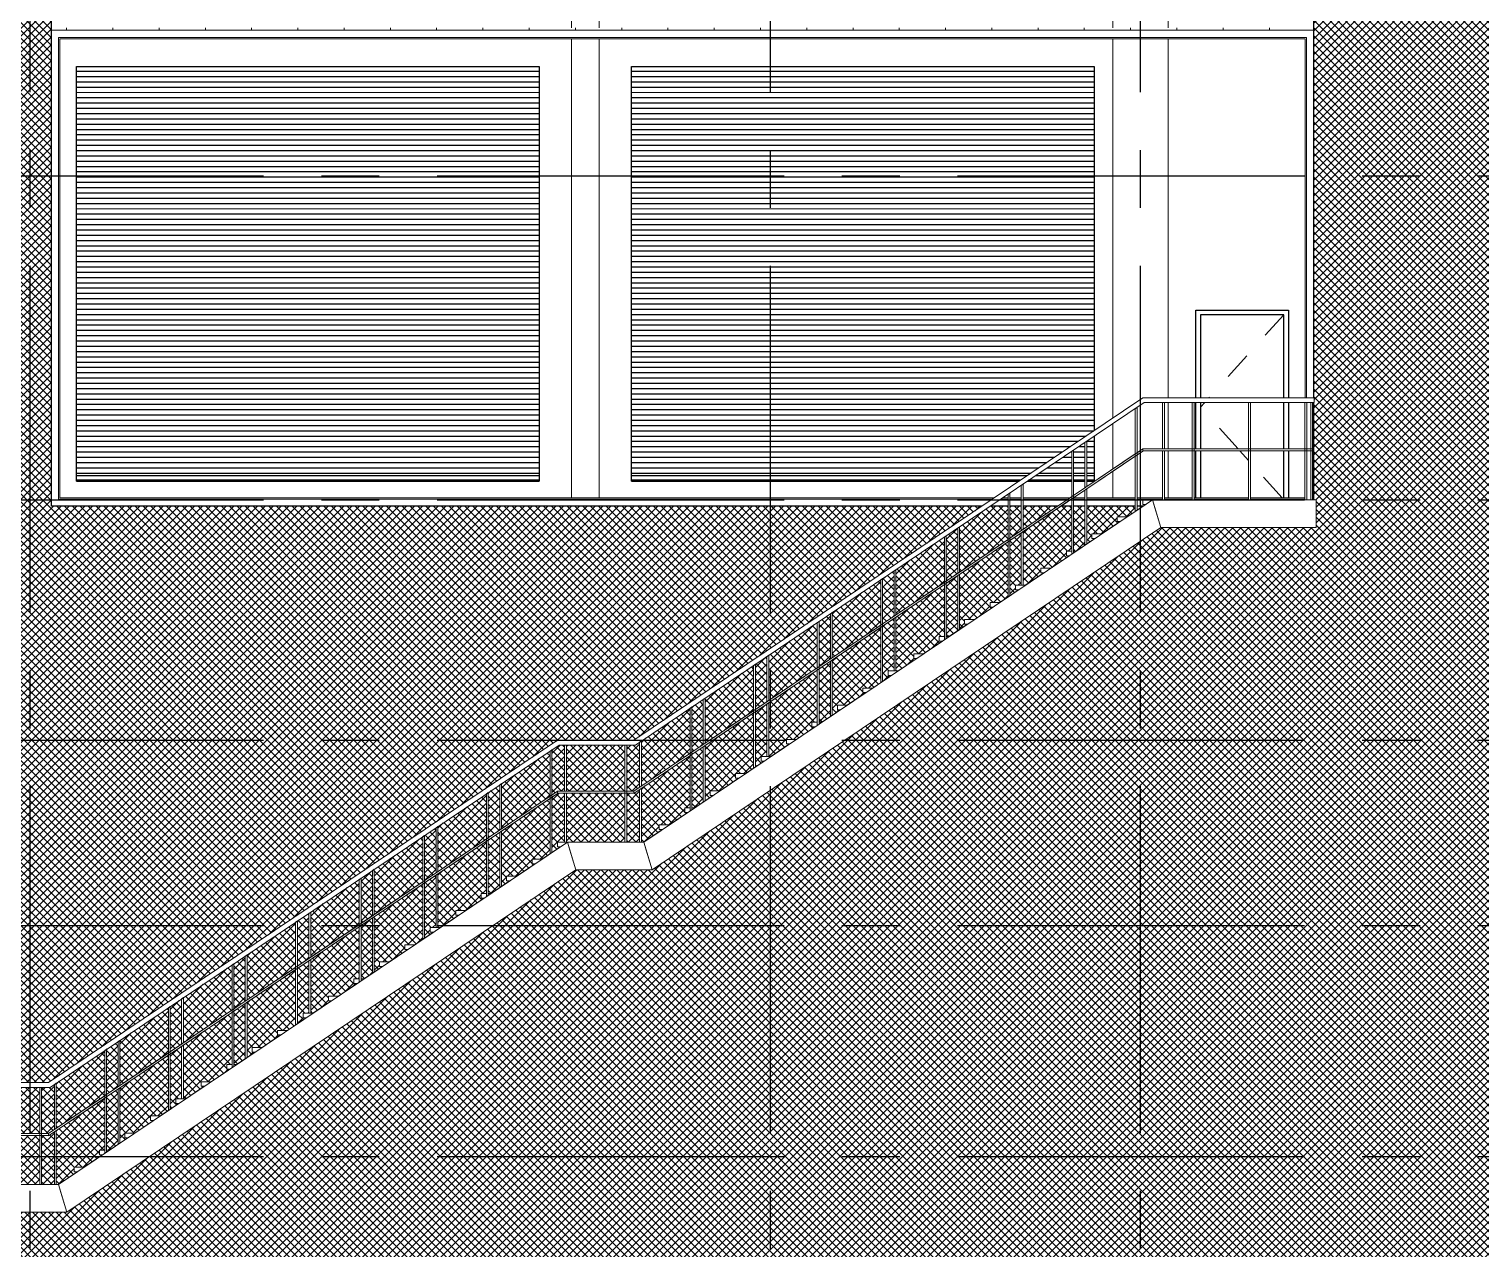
# Model space of a CAD drawing. Extents: x 692141 to 693595, y 1492301 to 1494225.
# Drawn here: x 692508.6 to 692524.29, y 1492537.81 to 1492551 of the extents above; entities that cross this region are included whole.
import ezdxf

# ---------------------------------------------------------------- set-up
doc = ezdxf.new("R2010")
doc.units = 0
doc.header["$MEASUREMENT"] = 0
doc.linetypes.add('CENTER2', pattern=[1.125, 0.75, -0.125, 0.125, -0.125])
doc.linetypes.add('Dash 0_6 mm_4_', pattern=[600, 300, -300])
for name, color, linetype, lineweight in [('A-COLS', 52, 'Continuous', 5), ('A-DOOR-FRAM', 31, 'Continuous', 5), ('A-FLOR-HRAL', 11, 'Continuous', 5), ('A-GENM', 13, 'Continuous', 5), ('A-WALL-PATT', 111, 'Continuous', 5), ('S-STRS', 31, 'Continuous', 5)]:
    doc.layers.add(name, color=color, linetype=linetype, lineweight=lineweight)
for name, color, linetype in [('A-DOOR', 2, 'Continuous'), ('A-WALL', 2, 'Continuous'), ('Grid', 8, 'CENTER2')]:
    doc.layers.add(name, color=color, linetype=linetype)

# ---------------------------------------------------------------- blocks, each defined once
blk = doc.blocks.new('FACADE ELE 02 - FACADE ELE 02-155327-500_ELEVATION 2')
at = {"layer": 'A-WALL-PATT'}
h = blk.add_hatch(dxfattribs=at)
h.set_pattern_fill('FP_13', color=49, style=0, pattern_type=2)
h.set_pattern_definition([(45, (-196786.49, 1791.25), (-42.426407, 42.426407), []), (135, (-196786.49, 1791.25), (-42.426407, -42.426407), [])])
h.paths.add_polyline_path([(-184822, 1000), (-173900, 1000), (-173900, 2200), (-172443, 2200), (-172443, 4094), (-167656, 4094), (-167656, 1200), (-167800, 1200), (-167800, 1000), (-166681, 1000), (-166681, 13396), (-168931, 14001), (-168931, 6681), (-170068, 6681), (-170068, 14307), (-172644, 15000), (-182200, 15000), (-182200, 17570), (-188731, 19326), (-188731, 14931), (-200418, 14931), (-200418, 22470), (-214633, 26293), (-267100, 24461), (-267100, 1000), (-264593, 1000), (-264593, 4099), (-262606, 4099), (-262606, 4400), (-226342, 4400), (-225450, 5000), (-224625, 5000), (-219125, 8700), (-218300, 8700), (-212800, 12400), (-211975, 12400), (-208212, 14931), (-218268, 14931), (-218268, 22500), (-204631, 22500), (-204631, 16100), (-204624, 16100), (-204624, 16049), (-204631, 16049), (-204631, 15000), (-204600, 15000), (-204600, 14700), (-206278, 14700), (-211778, 11000), (-212603, 11000), (-218103, 7300), (-218928, 7300), (-223238, 4400), (-212243, 4400), (-212243, 4094), (-210256, 4094), (-210256, 2200), (-208800, 2200), (-208800, 1000), (-200812, 1000)], flags=0)
h.paths.add_polyline_path([(-120589, 1000), (-161993, 12136), (-161993, 1000), (-152842, 1000)], flags=0)
h.paths.add_polyline_path([(-223800, 4400), (-223800, 4405), (-223797, 4455), (-223694, 4455), (-223500, 4590), (-223525, 4590), (-223525, 4640), (-223419, 4640), (-223331, 4699), (-223331, 5296), (-223855, 4943), (-223855, 4400)], flags=0)
h.paths.add_polyline_path([(-224019, 4400), (-224019, 4833), (-224543, 4481), (-224543, 4400), (-224519, 4400)], flags=0)
h.paths.add_polyline_path([(-225353, 4400), (-224721, 4400), (-224721, 4430), (-225353, 4430)], flags=0)
h.paths.add_polyline_path([(-224563, 4400), (-224563, 4467), (-224625, 4430), (-224701, 4426), (-224701, 4400), (-224625, 4400)], flags=0)
h.paths.add_polyline_path([(-223999, 4400), (-223875, 4400), (-223875, 4930), (-223999, 4847), (-223999, 4426)], flags=0)
h.paths.add_polyline_path([(-225434, 4400), (-225373, 4400), (-225373, 4430), (-225450, 4426), (-225488, 4400), (-225450, 4400)], flags=0)
h.paths.add_polyline_path([(-225528, 4400), (-225528, 4886), (-226025, 4552), (-226025, 4400)], flags=0)
h.paths.add_polyline_path([(-226045, 4400), (-226045, 4539), (-226161, 4460), (-226161, 4400)], flags=0)
h.paths.add_polyline_path([(-226181, 4400), (-226181, 4447), (-226251, 4400)], flags=0)
h.paths.add_polyline_path([(-225508, 4411), (-225450, 4450), (-225373, 4450), (-225373, 4949), (-225434, 4949), (-225508, 4900), (-225508, 4430)], flags=0)
h.paths.add_polyline_path([(-224625, 4450), (-224563, 4492), (-224563, 4980), (-224609, 4949), (-224701, 4949), (-224701, 4450)], flags=0)
h.paths.add_polyline_path([(-224797, 4450), (-224721, 4450), (-224721, 4949), (-225353, 4949), (-225353, 4450)], flags=0)
h.paths.add_polyline_path([(-224543, 4505), (-224019, 4857), (-224019, 5346), (-224543, 4994), (-224543, 4814)], flags=0)
h.paths.add_polyline_path([(-223311, 4712), (-223218, 4775), (-223250, 4775), (-223250, 4825), (-223188, 4825), (-223188, 5392), (-223311, 5309), (-223311, 4814)], flags=0)
h.paths.add_polyline_path([(-223168, 4825), (-223144, 4825), (-222943, 4960), (-222975, 4960), (-222975, 5010), (-222869, 5010), (-222668, 5145), (-222700, 5145), (-222700, 5195), (-222644, 5195), (-222644, 5758), (-223168, 5406), (-223168, 4949)], flags=0)
h.paths.add_polyline_path([(-223999, 4871), (-223875, 4954), (-223875, 5443), (-223999, 5360), (-223999, 4949)], flags=0)
h.paths.add_polyline_path([(-223855, 4968), (-223331, 5320), (-223331, 5809), (-223855, 5456)], flags=0)
h.paths.add_polyline_path([(-222624, 5195), (-222594, 5195), (-222500, 5258), (-222500, 5855), (-222624, 5772)], flags=0)
h.paths.add_polyline_path([(-222480, 5272), (-222393, 5330), (-222425, 5330), (-222425, 5380), (-222319, 5380), (-222118, 5515), (-222150, 5515), (-222150, 5565), (-222044, 5565), (-221956, 5624), (-221956, 6221), (-222480, 5868)], flags=0)
h.paths.add_polyline_path([(-223311, 5333), (-223188, 5417), (-223188, 5905), (-223311, 5822)], flags=0)
h.paths.add_polyline_path([(-223168, 5430), (-222644, 5782), (-222644, 6271), (-223168, 5919)], flags=0)
h.paths.add_polyline_path([(-221936, 5637), (-221843, 5700), (-221875, 5700), (-221875, 5750), (-221813, 5750), (-221813, 6317), (-221936, 6234)], flags=0)
h.paths.add_polyline_path([(-221793, 5750), (-221769, 5750), (-221575, 5885), (-221600, 5885), (-221600, 5935), (-221494, 5935), (-221293, 6070), (-221325, 6070), (-221325, 6120), (-221269, 6120), (-221272, 6681), (-221793, 6331)], flags=0)
h.paths.add_polyline_path([(-222624, 5796), (-222500, 5879), (-222500, 6368), (-222624, 6285)], flags=0)
h.paths.add_polyline_path([(-222480, 5893), (-221956, 6245), (-221956, 6734), (-222480, 6381), (-222480, 6372)], flags=0)
h.paths.add_polyline_path([(-221249, 6120), (-221219, 6120), (-221125, 6183), (-221125, 6780), (-221249, 6697), (-221249, 6372)], flags=0)
h.paths.add_polyline_path([(-221105, 6197), (-221018, 6255), (-221050, 6255), (-221050, 6305), (-220944, 6305), (-220743, 6440), (-220775, 6440), (-220775, 6490), (-220669, 6490), (-220581, 6549), (-220581, 7146), (-221105, 6793), (-221105, 6372)], flags=0)
h.paths.add_polyline_path([(-221936, 6258), (-221813, 6342), (-221813, 6830), (-221936, 6747), (-221936, 6372)], flags=0)
h.paths.add_polyline_path([(-221793, 6355), (-221269, 6707), (-221269, 7196), (-221793, 6844), (-221793, 6372)], flags=0)
h.paths.add_polyline_path([(-220561, 6562), (-220468, 6625), (-220500, 6625), (-220500, 6675), (-220438, 6675), (-220438, 7242), (-220561, 7159)], flags=0)
h.paths.add_polyline_path([(-220418, 6675), (-220394, 6675), (-220200, 6810), (-220225, 6810), (-220225, 6860), (-220119, 6860), (-219925, 6995), (-219950, 6995), (-219950, 7045), (-219894, 7045), (-219894, 7608), (-220418, 7256)], flags=0)
h.paths.add_polyline_path([(-221249, 6721), (-221125, 6804), (-221125, 7293), (-221249, 7210)], flags=0)
h.paths.add_polyline_path([(-221105, 6818), (-220581, 7170), (-220581, 7659), (-221105, 7306)], flags=0)
h.paths.add_polyline_path([(-219874, 7045), (-219844, 7045), (-219750, 7108), (-219750, 7705), (-219874, 7622), (-219874, 7550)], flags=0)
h.paths.add_polyline_path([(-219730, 7122), (-219643, 7180), (-219675, 7180), (-219675, 7230), (-219569, 7230), (-219375, 7365), (-219400, 7365), (-219400, 7415), (-219294, 7415), (-219206, 7474), (-219206, 8071), (-219730, 7718), (-219730, 7550)], flags=0)
h.paths.add_polyline_path([(-220561, 7183), (-220438, 7267), (-220438, 7755), (-220561, 7672), (-220561, 7600)], flags=0)
h.paths.add_polyline_path([(-220418, 7280), (-219894, 7632), (-219894, 8121), (-220418, 7769), (-220418, 7600)], flags=0)
h.paths.add_polyline_path([(-219186, 7487), (-219093, 7550), (-219125, 7550), (-219125, 7600), (-219048, 7600), (-219048, 8130), (-219125, 8126), (-219186, 8084), (-219186, 7550)], flags=0)
h.paths.add_polyline_path([(-218376, 7600), (-218238, 7600), (-218238, 8167), (-218300, 8130), (-218376, 8126), (-218376, 8099)], flags=0)
h.paths.add_polyline_path([(-218218, 7600), (-218194, 7600), (-217993, 7735), (-218025, 7735), (-218025, 7785), (-217919, 7785), (-217718, 7920), (-217750, 7920), (-217750, 7970), (-217694, 7970), (-217694, 8533), (-218218, 8181), (-218218, 7678)], flags=0)
h.paths.add_polyline_path([(-218396, 7600), (-218396, 8130), (-219028, 8130), (-219028, 7600), (-218928, 7600)], flags=0)
h.paths.add_polyline_path([(-219874, 7646), (-219750, 7729), (-219750, 8218), (-219874, 8135)], flags=0)
h.paths.add_polyline_path([(-219730, 7743), (-219206, 8095), (-219206, 8584), (-219730, 8231), (-219730, 8150)], flags=0)
h.paths.add_polyline_path([(-217674, 7970), (-217644, 7970), (-217550, 8033), (-217550, 8630), (-217674, 8547), (-217674, 8126)], flags=0)
h.paths.add_polyline_path([(-217530, 8047), (-217443, 8105), (-217475, 8105), (-217475, 8155), (-217369, 8155), (-217175, 8290), (-217200, 8290), (-217200, 8340), (-217094, 8340), (-217006, 8399), (-217006, 8996), (-217530, 8643), (-217530, 8126)], flags=0)
h.paths.add_polyline_path([(-219186, 8108), (-219125, 8150), (-219048, 8150), (-219048, 8649), (-219109, 8649), (-219186, 8597), (-219186, 8149)], flags=0)
h.paths.add_polyline_path([(-218376, 8150), (-218300, 8150), (-218238, 8192), (-218238, 8680), (-218284, 8649), (-218376, 8649)], flags=0)
h.paths.add_polyline_path([(-219028, 8150), (-218396, 8150), (-218396, 8649), (-219028, 8649)], flags=0)
h.paths.add_polyline_path([(-218218, 8205), (-217694, 8557), (-217694, 9046), (-218218, 8694), (-218218, 8649)], flags=0)
h.paths.add_polyline_path([(-216986, 8412), (-216893, 8475), (-216925, 8475), (-216925, 8525), (-216863, 8525), (-216863, 9092), (-216986, 9009), (-216986, 8649)], flags=0)
h.paths.add_polyline_path([(-216843, 8525), (-216819, 8525), (-216618, 8660), (-216650, 8660), (-216650, 8710), (-216544, 8710), (-216343, 8845), (-216375, 8845), (-216375, 8895), (-216319, 8895), (-216319, 9458), (-216843, 9106), (-216843, 8649)], flags=0)
h.paths.add_polyline_path([(-217674, 8571), (-217550, 8654), (-217550, 9143), (-217674, 9060), (-217674, 8649)], flags=0)
h.paths.add_polyline_path([(-217530, 8668), (-217006, 9020), (-217006, 9509), (-217530, 9156)], flags=0)
h.paths.add_polyline_path([(-216269, 8895), (-216175, 8958), (-216175, 9555), (-216299, 9472), (-216299, 8895)], flags=0)
h.paths.add_polyline_path([(-216155, 8972), (-216068, 9030), (-216100, 9030), (-216100, 9080), (-215994, 9080), (-215800, 9215), (-215825, 9215), (-215825, 9265), (-215719, 9265), (-215631, 9324), (-215631, 9921), (-216155, 9568), (-216155, 9489)], flags=0)
h.paths.add_polyline_path([(-216986, 9033), (-216863, 9117), (-216863, 9605), (-216986, 9522), (-216986, 9489)], flags=0)
h.paths.add_polyline_path([(-216843, 9130), (-216319, 9489), (-216319, 9971), (-216843, 9619), (-216843, 9489)], flags=0)
h.paths.add_polyline_path([(-215611, 9337), (-215518, 9400), (-215550, 9400), (-215550, 9450), (-215488, 9450), (-215488, 10017), (-215611, 9934), (-215611, 9489)], flags=0)
h.paths.add_polyline_path([(-215444, 9450), (-215243, 9585), (-215275, 9585), (-215275, 9635), (-215169, 9635), (-214968, 9770), (-215000, 9770), (-215000, 9820), (-214944, 9820), (-214944, 10383), (-215468, 10031), (-215468, 9450)], flags=0)
h.paths.add_polyline_path([(-216299, 9496), (-216175, 9579), (-216175, 10068), (-216299, 9985)], flags=0)
h.paths.add_polyline_path([(-216155, 9593), (-215631, 9945), (-215631, 10434), (-216155, 10081)], flags=0)
h.paths.add_polyline_path([(-214924, 9820), (-214894, 9820), (-214800, 9883), (-214800, 10480), (-214924, 10397)], flags=0)
h.paths.add_polyline_path([(-214780, 9897), (-214693, 9955), (-214725, 9955), (-214725, 10005), (-214619, 10005), (-214425, 10140), (-214450, 10140), (-214450, 10190), (-214344, 10190), (-214256, 10249), (-214256, 10846), (-214780, 10493)], flags=0)
h.paths.add_polyline_path([(-215611, 9958), (-215488, 10042), (-215488, 10530), (-215611, 10447), (-215611, 10287)], flags=0)
h.paths.add_polyline_path([(-215468, 10055), (-214944, 10407), (-214944, 10896), (-215468, 10544)], flags=0)
h.paths.add_polyline_path([(-214236, 10262), (-214143, 10325), (-214175, 10325), (-214175, 10375), (-214113, 10375), (-214113, 10942), (-214236, 10859)], flags=0)
h.paths.add_polyline_path([(-214069, 10375), (-213868, 10510), (-213900, 10510), (-213900, 10560), (-213794, 10560), (-213600, 10695), (-213625, 10695), (-213625, 10745), (-213569, 10745), (-213569, 11308), (-214093, 10956), (-214093, 10375)], flags=0)
h.paths.add_polyline_path([(-214924, 10421), (-214800, 10504), (-214800, 10993), (-214924, 10910)], flags=0)
h.paths.add_polyline_path([(-214780, 10518), (-214256, 10870), (-214256, 11359), (-214780, 11006)], flags=0)
h.paths.add_polyline_path([(-213549, 10745), (-213519, 10745), (-213425, 10808), (-213425, 11405), (-213549, 11322), (-213549, 11300)], flags=0)
h.paths.add_polyline_path([(-213405, 10822), (-213318, 10880), (-213350, 10880), (-213350, 10930), (-213244, 10930), (-213050, 11065), (-213075, 11065), (-213075, 11115), (-212969, 11115), (-212881, 11174), (-212881, 11771), (-213405, 11418), (-213405, 11300)], flags=0)
h.paths.add_polyline_path([(-214236, 10883), (-214113, 10967), (-214113, 11455), (-214236, 11372), (-214236, 11300)], flags=0)
h.paths.add_polyline_path([(-214093, 10980), (-213569, 11332), (-213569, 11821), (-214093, 11469), (-214093, 11300)], flags=0)
h.paths.add_polyline_path([(-212861, 11187), (-212768, 11250), (-212800, 11250), (-212800, 11300), (-212723, 11300), (-212723, 11830), (-212800, 11826), (-212861, 11784), (-212861, 11300)], flags=0)
h.paths.add_polyline_path([(-212703, 11300), (-212071, 11300), (-212071, 11830), (-212703, 11830), (-212703, 11331)], flags=0)
h.paths.add_polyline_path([(-211913, 11300), (-211913, 11867), (-211975, 11830), (-212051, 11826), (-212051, 11300), (-211975, 11300)], flags=0)
h.paths.add_polyline_path([(-211869, 11300), (-211668, 11435), (-211700, 11435), (-211700, 11485), (-211594, 11485), (-211400, 11620), (-211425, 11620), (-211425, 11670), (-211369, 11670), (-211369, 12233), (-211893, 11881), (-211893, 11300)], flags=0)
h.paths.add_polyline_path([(-213549, 11346), (-213425, 11429), (-213425, 11918), (-213549, 11835)], flags=0)
h.paths.add_polyline_path([(-213405, 11443), (-212881, 11795), (-212881, 12284), (-213405, 11931), (-213405, 11850)], flags=0)
h.paths.add_polyline_path([(-211349, 11670), (-211319, 11670), (-211225, 11733), (-211225, 12330), (-211349, 12247), (-211349, 11826)], flags=0)
h.paths.add_polyline_path([(-211205, 11747), (-211118, 11805), (-211150, 11805), (-211150, 11855), (-211044, 11855), (-210850, 11990), (-210875, 11990), (-210875, 12040), (-210769, 12040), (-210681, 12099), (-210681, 12696), (-211205, 12343), (-211205, 11826)], flags=0)
h.paths.add_polyline_path([(-212861, 11808), (-212800, 11850), (-212723, 11850), (-212723, 12349), (-212784, 12349), (-212861, 12297), (-212861, 11849)], flags=0)
h.paths.add_polyline_path([(-212603, 11850), (-212071, 11850), (-212071, 12349), (-212703, 12349), (-212703, 11850), (-212694, 11850)], flags=0)
h.paths.add_polyline_path([(-212051, 11850), (-211975, 11850), (-211913, 11892), (-211913, 12380), (-211959, 12349), (-212051, 12349)], flags=0)
h.paths.add_polyline_path([(-211893, 11905), (-211369, 12257), (-211369, 12746), (-211893, 12394), (-211893, 12349)], flags=0)
h.paths.add_polyline_path([(-210661, 12112), (-210568, 12175), (-210600, 12175), (-210600, 12225), (-210538, 12225), (-210538, 12792), (-210661, 12709), (-210661, 12349)], flags=0)
h.paths.add_polyline_path([(-210518, 12225), (-210494, 12225), (-210293, 12360), (-210325, 12360), (-210325, 12410), (-210219, 12410), (-210018, 12545), (-210050, 12545), (-210050, 12595), (-209994, 12595), (-209994, 13158), (-210518, 12806), (-210518, 12349)], flags=0)
h.paths.add_polyline_path([(-211349, 12271), (-211225, 12354), (-211225, 12843), (-211349, 12760), (-211349, 12349)], flags=0)
h.paths.add_polyline_path([(-211205, 12368), (-210681, 12720), (-210681, 13209), (-211205, 12856), (-211205, 12605)], flags=0)
h.paths.add_polyline_path([(-209974, 12595), (-209944, 12595), (-209850, 12658), (-209850, 13255), (-209974, 13172), (-209974, 12605)], flags=0)
h.paths.add_polyline_path([(-209830, 12672), (-209743, 12730), (-209775, 12730), (-209775, 12780), (-209669, 12780), (-209475, 12915), (-209500, 12915), (-209500, 12965), (-209394, 12965), (-209306, 13024), (-209306, 13621), (-209830, 13268)], flags=0)
h.paths.add_polyline_path([(-210661, 12733), (-210538, 12817), (-210538, 13305), (-210661, 13222)], flags=0)
h.paths.add_polyline_path([(-210518, 12830), (-209994, 13182), (-209994, 13671), (-210518, 13319)], flags=0)
h.paths.add_polyline_path([(-209286, 13037), (-209193, 13100), (-209225, 13100), (-209225, 13150), (-209163, 13150), (-209163, 13717), (-209286, 13634)], flags=0)
h.paths.add_polyline_path([(-209143, 13150), (-209119, 13150), (-208918, 13285), (-208950, 13285), (-208950, 13335), (-208844, 13335), (-208643, 13470), (-208675, 13470), (-208675, 13520), (-208619, 13520), (-208619, 14083), (-209143, 13731)], flags=0)
h.paths.add_polyline_path([(-209974, 13196), (-209850, 13279), (-209850, 13768), (-209974, 13685)], flags=0)
h.paths.add_polyline_path([(-209830, 13293), (-209306, 13645), (-209306, 14134), (-209830, 13781)], flags=0)
h.paths.add_polyline_path([(-208569, 13520), (-208475, 13583), (-208475, 14180), (-208599, 14097), (-208599, 13520)], flags=0)
h.paths.add_polyline_path([(-208455, 13597), (-208368, 13655), (-208400, 13655), (-208400, 13705), (-208294, 13705), (-208093, 13840), (-208125, 13840), (-208125, 13890), (-208019, 13890), (-207931, 13949), (-207931, 14546), (-208455, 14193), (-208455, 14163)], flags=0)
h.paths.add_polyline_path([(-209286, 13658), (-209163, 13742), (-209163, 14230), (-209286, 14147)], flags=0)
h.paths.add_polyline_path([(-209143, 13755), (-208619, 14107), (-208619, 14596), (-209143, 14244), (-209143, 14163)], flags=0)
h.paths.add_polyline_path([(-207911, 13962), (-207818, 14025), (-207850, 14025), (-207850, 14075), (-207788, 14075), (-207788, 14642), (-207911, 14559), (-207911, 14163)], flags=0)
h.paths.add_polyline_path([(-207744, 14075), (-207543, 14210), (-207575, 14210), (-207575, 14260), (-207469, 14260), (-207275, 14395), (-207300, 14395), (-207300, 14445), (-207244, 14445), (-207244, 14931), (-207358, 14931), (-207768, 14656), (-207768, 14075)], flags=0)
h.paths.add_polyline_path([(-208599, 14121), (-208475, 14204), (-208475, 14693), (-208599, 14610), (-208599, 14163)], flags=0)
h.paths.add_polyline_path([(-208455, 14218), (-207931, 14570), (-207931, 14931), (-208121, 14931), (-208455, 14706)], flags=0)
h.paths.add_polyline_path([(-207194, 14445), (-207100, 14508), (-207100, 14931), (-207224, 14931), (-207224, 14445)], flags=0)
h.paths.add_polyline_path([(-207080, 14522), (-206993, 14580), (-207025, 14580), (-207025, 14630), (-206919, 14630), (-206718, 14765), (-206750, 14765), (-206750, 14815), (-206644, 14815), (-206556, 14874), (-206556, 14931), (-207080, 14931)], flags=0)
h.paths.add_polyline_path([(-207911, 14583), (-207788, 14667), (-207788, 14931), (-207911, 14931)], flags=0)
h.paths.add_polyline_path([(-207768, 14680), (-207394, 14931), (-207768, 14931)], flags=0)
h.paths.add_polyline_path([(-206536, 14887), (-206475, 14931), (-206536, 14931)], flags=0)
h.paths.add_polyline_path([(-224797, 15000), (-254200, 15000), (-254200, 22500), (-218800, 22500), (-218801, 15000), (-220799, 15000)], flags=0)
at = {"layer": 'A-WALL', "color": 7}
for p, q in [((-218268, 14931), (-218268, 22500)), ((-204631, 22500), (-204631, 16100)), ((-204631, 16049), (-204631, 15000)), ((-208212, 14931), (-218268, 14931)), ((-207931, 14931), (-208121, 14931)), ((-207788, 14931), (-207911, 14931)), ((-207394, 14931), (-207768, 14931)), ((-207244, 14931), (-207358, 14931)), ((-207100, 14931), (-207224, 14931)), ((-206556, 14931), (-207080, 14931)), ((-206471, 14931), (-206536, 14931))]:
    blk.add_line(p, q, dxfattribs=at)
blk = doc.blocks.new('M_Opening with Trim - 13500 x 5000mm-250302-500_ELEVATION 2')
at = {"layer": 'A-GENM', "color": 7}
for p, q in [((-218268, 20074), (-218268, 14931)), ((-204631, 20074), (-218268, 20074)), ((-218193, 15006), (-218193, 19994)), ((-218193, 19994), (-204706, 19994)), ((-218180, 19980), (-204720, 19980)), ((-218180, 15020), (-218180, 19980)), ((-204720, 19980), (-204720, 16100)), ((-204706, 19994), (-204706, 16100)), ((-204631, 16100), (-204631, 20074)), ((-204631, 15000), (-204631, 16049)), ((-218268, 14931), (-208212, 14931)), ((-208100, 15006), (-218193, 15006)), ((-208080, 15020), (-218180, 15020)), ((-208121, 14931), (-207931, 14931)), ((-207931, 15006), (-208009, 15006)), ((-207931, 15020), (-207989, 15020)), ((-207788, 15020), (-207911, 15020)), ((-207788, 15006), (-207911, 15006)), ((-207911, 14931), (-207788, 14931)), ((-207262, 15020), (-207768, 15020)), ((-207283, 15006), (-207768, 15006)), ((-207768, 14931), (-207394, 14931)), ((-207358, 14931), (-207244, 14931)), ((-207100, 15020), (-207224, 15020)), ((-207100, 15006), (-207224, 15006)), ((-207224, 14931), (-207100, 14931)), ((-206556, 15020), (-207080, 15020)), ((-206556, 15006), (-207080, 15006)), ((-207080, 14931), (-206556, 14931)), ((-206260, 15020), (-206536, 15020)), ((-206260, 15006), (-206536, 15006)), ((-206536, 14931), (-206471, 14931)), ((-205940, 15020), (-206240, 15020)), ((-205940, 15006), (-206240, 15006)), ((-205332, 15020), (-205920, 15020)), ((-205332, 15006), (-205920, 15006)), ((-204723, 15020), (-205312, 15020)), ((-204723, 15006), (-205312, 15006))]:
    blk.add_line(p, q, dxfattribs=at)
blk = doc.blocks.new('HAVI-DC_R19_SF_101_FACADE_rvt-1-500_ELEVATION 2')
at = {"layer": 'A-WALL-PATT'}
h = blk.add_hatch(dxfattribs=at)
h.set_pattern_fill('FP_4', color=8, style=0, pattern_type=2)
h.set_pattern_definition([(90, (-158999.64, 1400), (-500, 3e-14), [])])
h.paths.add_polyline_path([(-161993, 1000), (-161993, 15469), (-159000, 15788), (-159000, 28236), (-214633, 26293), (-200418, 22470), (-200418, 22500), (-188731, 22500), (-188731, 20100), (-200418, 20100), (-200418, 20074), (-188731, 20074), (-188731, 19326), (-182200, 17570), (-182200, 22500), (-170800, 22500), (-170800, 15000), (-172644, 15000), (-170871, 14523), (-170068, 14608), (-170068, 21524), (-168931, 21524), (-168931, 14730), (-166681, 14969), (-166681, 1000), (-166537, 1000), (-166537, 21850), (-162137, 21850), (-162137, 1000)], flags=0)
h.paths.add_polyline_path([(-212243, 1000), (-212100, 1001), (-212100, 3950), (-210400, 3950), (-210400, 2200), (-210256, 2200), (-210256, 4094), (-212243, 4094), (-212243, 1698)], flags=0)
h.paths.add_polyline_path([(-264593, 1000), (-264450, 1000), (-264450, 3950), (-262750, 3950), (-262750, 2200), (-262606, 2200), (-262606, 4099), (-264593, 4099), (-264593, 1188)], flags=0)
h.paths.add_polyline_path([(-167656, 1200), (-167656, 4094), (-172443, 4094), (-172443, 2200), (-172300, 2200), (-172300, 3950), (-167800, 3950), (-167800, 1200)], flags=0)
h.paths.add_polyline_path([(-208807, 20074), (-204631, 20074), (-204631, 20100), (-218268, 20100), (-218268, 20074), (-210806, 20074)], flags=0)
h.paths.add_polyline_path([(-165834, 22000), (-166681, 22000), (-166681, 24400), (-161993, 24400), (-161993, 22000), (-164834, 22000)], flags=0)
at = {"lineweight": 5}
for name in ['FACADE ELE 02 - FACADE ELE 02-155327-500_ELEVATION 2', 'M_Opening with Trim - 13500 x 5000mm-250302-500_ELEVATION 2']:
    blk.add_blockref(name, (0, 0), dxfattribs=at)
blk = doc.blocks.new('Railing - 20mm-50099-500_ELEVATION 2')
at = {"layer": 'A-FLOR-HRAL', "color": 7}
for p, q in [((-204660, 16049), (-204640, 16049)), ((-204660, 15000), (-204660, 16049)), ((-204640, 16049), (-204640, 15000)), ((-204640, 15000), (-204660, 15000))]:
    blk.add_line(p, q, dxfattribs=at)
blk = doc.blocks.new('Railing - 20mm-V52-500_ELEVATION 2')
at = {"layer": 'A-FLOR-HRAL', "color": 7}
for p, q in [((-204723, 16049), (-204723, 15000)), ((-204723, 16049), (-204703, 16049)), ((-204703, 15000), (-204703, 16049)), ((-204703, 15000), (-204723, 15000))]:
    blk.add_line(p, q, dxfattribs=at)
blk = doc.blocks.new('Railing - 20mm-126448-500_ELEVATION 2')
at = {"layer": 'A-FLOR-HRAL', "color": 7}
for p, q in [((-206556, 15984), (-206536, 15997)), ((-206556, 15984), (-206556, 14874)), ((-206536, 14887), (-206536, 15997)), ((-206536, 14887), (-206556, 14874))]:
    blk.add_line(p, q, dxfattribs=at)
blk = doc.blocks.new('Railing - Railing-49990-500_ELEVATION 2')
at = {"layer": 'A-FLOR-HRAL', "color": 7}
for p, q in [((-211975, 11850), (-206475, 15550)), ((-206475, 15550), (-206475, 15526)), ((-206475, 15530), (-206475, 15550)), ((-206475, 15550), (-204660, 15550)), ((-204660, 15550), (-204660, 15530)), ((-204660, 15550), (-204660, 15530)), ((-204640, 15550), (-204660, 15550)), ((-204640, 15530), (-204640, 15550)), ((-211975, 11826), (-206475, 15526)), ((-206475, 15530), (-204660, 15530)), ((-204660, 15530), (-204640, 15530)), ((-218300, 8150), (-212800, 11850)), ((-218300, 8126), (-212800, 11826)), ((-212800, 11850), (-212800, 11826)), ((-212800, 11830), (-212800, 11850)), ((-212800, 11850), (-211975, 11850)), ((-212800, 11830), (-211975, 11830)), ((-211975, 11850), (-211975, 11830)), ((-211975, 11826), (-211975, 11850)), ((-219125, 8150), (-218300, 8150)), ((-219125, 8130), (-218300, 8130)), ((-218300, 8150), (-218300, 8130)), ((-218300, 8126), (-218300, 8150))]:
    blk.add_line(p, q, dxfattribs=at)
for name, p in [('Railing - 20mm-V52-500_ELEVATION 2', (-1217, 0)), ('Railing - 20mm-V52-500_ELEVATION 2', (-608, 0)), ('Railing - 20mm-V52-500_ELEVATION 2', (0, 0)), ('Railing - 20mm-50099-500_ELEVATION 2', (0, 0)), ('Railing - 20mm-126448-500_ELEVATION 2', (0, 0)), ('Railing - 20mm-126448-500_ELEVATION 2', (-687, -462)), ('Railing - 20mm-126448-500_ELEVATION 2', (-1375, -925)), ('Railing - 20mm-126448-500_ELEVATION 2', (-2062, -1387)), ('Railing - 20mm-126448-500_ELEVATION 2', (-2750, -1850)), ('Railing - 20mm-126448-500_ELEVATION 2', (-3437, -2312)), ('Railing - 20mm-126448-500_ELEVATION 2', (-4125, -2775)), ('Railing - 20mm-126448-500_ELEVATION 2', (-4812, -3237)), ('Railing - 20mm-126448-500_ELEVATION 2', (-6325, -3700)), ('Railing - 20mm-V52-500_ELEVATION 2', (-7348, -3700)), ('Railing - 20mm-126448-500_ELEVATION 2', (-7012, -4162)), ('Railing - 20mm-126448-500_ELEVATION 2', (-7700, -4625)), ('Railing - 20mm-126448-500_ELEVATION 2', (-8387, -5087)), ('Railing - 20mm-126448-500_ELEVATION 2', (-9075, -5550)), ('Railing - 20mm-126448-500_ELEVATION 2', (-9762, -6012)), ('Railing - 20mm-126448-500_ELEVATION 2', (-10450, -6475)), ('Railing - 20mm-126448-500_ELEVATION 2', (-11137, -6937)), ('Railing - 20mm-V52-500_ELEVATION 2', (-13673, -7400))]:
    blk.add_blockref(name, p)
blk = doc.blocks.new('Top Rail Type - Top Rail_Internal_-50013-500_ELEVATION 2')
at = {"layer": 'A-FLOR-HRAL', "color": 7}
for p, q in [((-211975, 12400), (-206475, 16100)), ((-206459, 16049), (-211959, 12349)), ((-206475, 16100), (-204624, 16100)), ((-204624, 16049), (-206459, 16049)), ((-204624, 16049), (-204624, 16100)), ((-218300, 8700), (-212800, 12400)), ((-212800, 12400), (-211975, 12400)), ((-212784, 12349), (-218284, 8649)), ((-211959, 12349), (-212784, 12349)), ((-219125, 8700), (-218300, 8700)), ((-218284, 8649), (-219109, 8649))]:
    blk.add_line(p, q, dxfattribs=at)
blk = doc.blocks.new('Railing - 20mm-50586-500_ELEVATION 2')
at = {"layer": 'A-FLOR-HRAL', "color": 7}
for p, q in [((-224563, 4980), (-224543, 4994)), ((-224563, 4492), (-224563, 4980)), ((-224543, 4505), (-224543, 4994)), ((-224563, 3900), (-224563, 4467)), ((-224543, 3900), (-224543, 4481)), ((-224543, 3900), (-224563, 3900))]:
    blk.add_line(p, q, dxfattribs=at)
blk = doc.blocks.new('Railing - 20mm-V53-500_ELEVATION 2')
at = {"layer": 'A-FLOR-HRAL', "color": 7}
for p, q in [((-229963, 1902), (-229943, 1916)), ((-229963, 1414), (-229963, 1902)), ((-229943, 1427), (-229943, 1916)), ((-229963, 793), (-229963, 1389)), ((-229943, 806), (-229943, 1403)), ((-229943, 806), (-229963, 793))]:
    blk.add_line(p, q, dxfattribs=at)
blk = doc.blocks.new('Railing - 20mm-V57-500_ELEVATION 2')
at = {"layer": 'A-FLOR-HRAL', "color": 7}
for p, q in [((-223188, 5905), (-223168, 5919)), ((-223188, 5417), (-223188, 5905)), ((-223168, 5430), (-223168, 5919)), ((-223188, 4825), (-223188, 5392)), ((-223168, 4825), (-223168, 5406))]:
    blk.add_line(p, q, dxfattribs=at)
blk = doc.blocks.new('Railing - 20mm-126215-500_ELEVATION 2')
at = {"layer": 'A-FLOR-HRAL', "color": 7}
for p, q in [((-225373, 4949), (-225353, 4949)), ((-225373, 4450), (-225373, 4949)), ((-225353, 4450), (-225353, 4949)), ((-225373, 3900), (-225373, 4430)), ((-225353, 3900), (-225353, 4430))]:
    blk.add_line(p, q, dxfattribs=at)
blk = doc.blocks.new('Railing - 20mm-V58-500_ELEVATION 2')
at = {"layer": 'A-FLOR-HRAL', "color": 7}
for p, q in [((-206260, 16049), (-206240, 16049)), ((-206260, 15550), (-206260, 16049)), ((-206240, 15550), (-206240, 16049)), ((-206260, 15000), (-206260, 15530)), ((-206240, 15000), (-206240, 15530)), ((-206240, 15000), (-206260, 15000))]:
    blk.add_line(p, q, dxfattribs=at)
blk = doc.blocks.new('Railing - 20mm-V60-500_ELEVATION 2')
at = {"layer": 'A-FLOR-HRAL', "color": 7}
for p, q in [((-206260, 16049), (-206240, 16049)), ((-206260, 15550), (-206260, 16049)), ((-206240, 15550), (-206240, 16049)), ((-206260, 15020), (-206260, 15530)), ((-206240, 15020), (-206240, 15530))]:
    blk.add_line(p, q, dxfattribs=at)
blk = doc.blocks.new('Railing - Railing-50150-500_ELEVATION 2')
at = {"layer": 'A-FLOR-HRAL', "color": 7}
for p, q in [((-206475, 15550), (-206536, 15508)), ((-206475, 15530), (-206475, 15550)), ((-206240, 15550), (-206475, 15550)), ((-206475, 15550), (-206475, 15526)), ((-206240, 15550), (-206260, 15550)), ((-206556, 15495), (-207224, 15046)), ((-207224, 15022), (-206556, 15471)), ((-206536, 15484), (-206475, 15526)), ((-206475, 15530), (-206240, 15530)), ((-206260, 15530), (-206240, 15530)), ((-207244, 15032), (-207911, 14583)), ((-207911, 14559), (-207244, 15008)), ((-207931, 14570), (-208599, 14121)), ((-208599, 14097), (-207931, 14546)), ((-208619, 14107), (-209286, 13658)), ((-209286, 13634), (-208619, 14083)), ((-209306, 13645), (-209974, 13196)), ((-209974, 13172), (-209306, 13621)), ((-209994, 13182), (-210661, 12733)), ((-210661, 12709), (-209994, 13158)), ((-210681, 12720), (-211349, 12271)), ((-211349, 12247), (-210681, 12696)), ((-211369, 12257), (-211975, 11850)), ((-211975, 11826), (-211369, 12233)), ((-212881, 11795), (-213549, 11346)), ((-213549, 11322), (-212881, 11771)), ((-212804, 11847), (-212861, 11808)), ((-212861, 11784), (-212804, 11823)), ((-212800, 11830), (-212800, 11850)), ((-212071, 11850), (-212800, 11850)), ((-212800, 11850), (-212800, 11826)), ((-212800, 11830), (-212071, 11830)), ((-211975, 11850), (-212051, 11850)), ((-212051, 11830), (-211975, 11830)), ((-211975, 11826), (-211975, 11850)), ((-211975, 11850), (-211975, 11830)), ((-213569, 11332), (-214236, 10883)), ((-214236, 10859), (-213569, 11308)), ((-214256, 10870), (-214924, 10421)), ((-214924, 10397), (-214256, 10846)), ((-214944, 10407), (-215611, 9958)), ((-215611, 9934), (-214944, 10383)), ((-215631, 9945), (-216299, 9496)), ((-216299, 9472), (-215631, 9921)), ((-216319, 9482), (-216986, 9033)), ((-216986, 9009), (-216319, 9458)), ((-217006, 9020), (-217674, 8571)), ((-217674, 8547), (-217006, 8996)), ((-217694, 8557), (-218300, 8150)), ((-218300, 8126), (-217694, 8533)), ((-218396, 8150), (-219125, 8150)), ((-219125, 8130), (-218396, 8130)), ((-218300, 8150), (-218376, 8150)), ((-218376, 8130), (-218300, 8130)), ((-218300, 8126), (-218300, 8150)), ((-218300, 8150), (-218300, 8130))]:
    blk.add_line(p, q, dxfattribs=at)
for name, p in [('Railing - 20mm-V58-500_ELEVATION 2', (0, 0)), ('Railing - 20mm-V60-500_ELEVATION 2', (0, 0)), ('Railing - 20mm-V53-500_ELEVATION 2', (22863, 13716)), ('Railing - 20mm-V57-500_ELEVATION 2', (15400, 9250)), ('Railing - 20mm-V53-500_ELEVATION 2', (21488, 12791)), ('Railing - 20mm-V57-500_ELEVATION 2', (14025, 8325)), ('Railing - 20mm-V53-500_ELEVATION 2', (20113, 11866)), ('Railing - 20mm-V57-500_ELEVATION 2', (12650, 7400)), ('Railing - 20mm-V53-500_ELEVATION 2', (18738, 10941)), ('Railing - 20mm-126215-500_ELEVATION 2', (12650, 7400)), ('Railing - 20mm-50586-500_ELEVATION 2', (12650, 7400)), ('Railing - 20mm-V53-500_ELEVATION 2', (16538, 10016)), ('Railing - 20mm-V57-500_ELEVATION 2', (9075, 5550)), ('Railing - 20mm-V53-500_ELEVATION 2', (15163, 9091)), ('Railing - 20mm-V57-500_ELEVATION 2', (7700, 4625)), ('Railing - 20mm-V53-500_ELEVATION 2', (13788, 8166)), ('Railing - 20mm-V57-500_ELEVATION 2', (6325, 3700)), ('Railing - 20mm-V53-500_ELEVATION 2', (12413, 7241)), ('Railing - 20mm-50586-500_ELEVATION 2', (6325, 3700))]:
    blk.add_blockref(name, p)
blk = doc.blocks.new('HAVI-DC_R19_AR_110_RISER_rvt-1-500_ELEVATION 2')
at = {"layer": 'S-STRS', "color": 7}
for p, q in [((-211869, 11300), (-206369, 15000)), ((-206644, 14815), (-206443, 14950)), ((-206475, 15000), (-204700, 15000)), ((-206475, 15000), (-206475, 14950)), ((-206443, 14950), (-206475, 14950)), ((-206369, 15000), (-204600, 15000)), ((-206369, 15000), (-206278, 14700)), ((-206369, 15000), (-206200, 15000)), ((-206278, 14700), (-206369, 15000)), ((-206354, 14950), (-206278, 14700)), ((-206278, 14700), (-206354, 14950)), ((-206300, 15000), (-206200, 15000)), ((-204700, 15000), (-204600, 15000)), ((-204600, 14700), (-204600, 15000)), ((-204600, 15000), (-204600, 14700)), ((-206919, 14630), (-206718, 14765)), ((-206750, 14815), (-206644, 14815)), ((-206750, 14765), (-206750, 14815)), ((-206718, 14765), (-206750, 14765)), ((-206278, 14700), (-211778, 11000)), ((-206278, 14700), (-211778, 11000)), ((-207025, 14630), (-206919, 14630)), ((-207025, 14580), (-207025, 14630)), ((-206200, 14700), (-206278, 14700)), ((-204600, 14700), (-206278, 14700)), ((-206278, 14700), (-206200, 14700)), ((-204600, 14700), (-204700, 14700)), ((-207300, 14445), (-207244, 14445)), ((-207300, 14395), (-207300, 14445)), ((-207224, 14445), (-207194, 14445)), ((-207194, 14445), (-206993, 14580)), ((-206993, 14580), (-207025, 14580)), ((-207469, 14260), (-207268, 14395)), ((-207268, 14395), (-207300, 14395)), ((-207744, 14075), (-207543, 14210)), ((-207575, 14260), (-207469, 14260)), ((-207575, 14210), (-207575, 14260)), ((-207543, 14210), (-207575, 14210)), ((-208019, 13890), (-207818, 14025)), ((-207850, 14075), (-207744, 14075)), ((-207850, 14025), (-207850, 14075)), ((-207818, 14025), (-207850, 14025)), ((-208294, 13705), (-208093, 13840)), ((-208125, 13890), (-208019, 13890)), ((-208125, 13840), (-208125, 13890)), ((-208093, 13840), (-208125, 13840)), ((-208569, 13520), (-208368, 13655)), ((-208400, 13705), (-208294, 13705)), ((-208400, 13655), (-208400, 13705)), ((-208368, 13655), (-208400, 13655)), ((-208675, 13520), (-208619, 13520)), ((-208675, 13470), (-208675, 13520)), ((-208599, 13520), (-208569, 13520)), ((-208844, 13335), (-208643, 13470)), ((-208643, 13470), (-208675, 13470)), ((-209119, 13150), (-208918, 13285)), ((-208950, 13335), (-208844, 13335)), ((-208950, 13285), (-208950, 13335)), ((-208918, 13285), (-208950, 13285)), ((-209394, 12965), (-209193, 13100)), ((-209225, 13150), (-209119, 13150)), ((-209225, 13100), (-209225, 13150)), ((-209193, 13100), (-209225, 13100)), ((-209669, 12780), (-209468, 12915)), ((-209500, 12965), (-209394, 12965)), ((-209500, 12915), (-209500, 12965)), ((-209468, 12915), (-209500, 12915)), ((-209944, 12595), (-209743, 12730)), ((-209775, 12780), (-209669, 12780)), ((-209775, 12730), (-209775, 12780)), ((-209743, 12730), (-209775, 12730)), ((-210050, 12595), (-209994, 12595)), ((-210050, 12545), (-210050, 12595)), ((-209974, 12595), (-209944, 12595)), ((-210325, 12410), (-210219, 12410)), ((-210325, 12360), (-210325, 12410)), ((-210219, 12410), (-210018, 12545)), ((-210018, 12545), (-210050, 12545)), ((-210494, 12225), (-210293, 12360)), ((-210293, 12360), (-210325, 12360)), ((-210769, 12040), (-210568, 12175)), ((-210600, 12225), (-210494, 12225)), ((-210600, 12175), (-210600, 12225)), ((-210568, 12175), (-210600, 12175)), ((-211044, 11855), (-210843, 11990)), ((-210875, 12040), (-210769, 12040)), ((-210875, 11990), (-210875, 12040)), ((-210843, 11990), (-210875, 11990)), ((-211319, 11670), (-211118, 11805)), ((-211150, 11855), (-211044, 11855)), ((-211150, 11805), (-211150, 11855)), ((-211118, 11805), (-211150, 11805)), ((-211594, 11485), (-211393, 11620)), ((-211425, 11670), (-211369, 11670)), ((-211425, 11620), (-211425, 11670)), ((-211393, 11620), (-211425, 11620)), ((-211349, 11670), (-211319, 11670)), ((-211700, 11485), (-211594, 11485)), ((-211700, 11435), (-211700, 11485)), ((-218194, 7600), (-212694, 11300)), ((-212800, 11300), (-211869, 11300)), ((-212800, 11250), (-212800, 11300)), ((-212694, 11300), (-211869, 11300)), ((-212694, 11300), (-212603, 11000)), ((-212694, 11300), (-211869, 11300)), ((-212603, 11000), (-212694, 11300)), ((-211869, 11300), (-211668, 11435)), ((-211869, 11300), (-211778, 11000)), ((-211778, 11000), (-211869, 11300)), ((-211668, 11435), (-211700, 11435)), ((-212969, 11115), (-212768, 11250)), ((-212768, 11250), (-212800, 11250)), ((-212679, 11250), (-212603, 11000)), ((-212603, 11000), (-212679, 11250)), ((-211854, 11250), (-211778, 11000)), ((-211778, 11000), (-211854, 11250)), ((-212603, 11000), (-218103, 7300)), ((-212603, 11000), (-218103, 7300)), ((-213244, 10930), (-213043, 11065)), ((-213075, 11115), (-212969, 11115)), ((-213075, 11065), (-213075, 11115)), ((-213043, 11065), (-213075, 11065)), ((-211778, 11000), (-212603, 11000)), ((-212603, 11000), (-211778, 11000)), ((-213519, 10745), (-213318, 10880)), ((-213350, 10930), (-213244, 10930)), ((-213350, 10880), (-213350, 10930)), ((-213318, 10880), (-213350, 10880)), ((-213794, 10560), (-213593, 10695)), ((-213625, 10745), (-213569, 10745)), ((-213625, 10695), (-213625, 10745)), ((-213593, 10695), (-213625, 10695)), ((-213549, 10745), (-213519, 10745)), ((-213900, 10560), (-213794, 10560)), ((-213900, 10510), (-213900, 10560)), ((-214175, 10375), (-214069, 10375)), ((-214175, 10325), (-214175, 10375)), ((-214069, 10375), (-213868, 10510)), ((-213868, 10510), (-213900, 10510)), ((-214344, 10190), (-214143, 10325)), ((-214143, 10325), (-214175, 10325)), ((-214619, 10005), (-214418, 10140)), ((-214450, 10190), (-214344, 10190)), ((-214450, 10140), (-214450, 10190)), ((-214418, 10140), (-214450, 10140)), ((-214894, 9820), (-214693, 9955)), ((-214725, 10005), (-214619, 10005)), ((-214725, 9955), (-214725, 10005)), ((-214693, 9955), (-214725, 9955)), ((-215169, 9635), (-214968, 9770)), ((-215000, 9820), (-214944, 9820)), ((-215000, 9770), (-215000, 9820)), ((-214968, 9770), (-215000, 9770)), ((-214924, 9820), (-214894, 9820)), ((-215444, 9450), (-215243, 9585)), ((-215275, 9635), (-215169, 9635)), ((-215275, 9585), (-215275, 9635)), ((-215243, 9585), (-215275, 9585)), ((-215550, 9450), (-215444, 9450)), ((-215550, 9400), (-215550, 9450)), ((-215825, 9265), (-215719, 9265)), ((-215825, 9215), (-215825, 9265)), ((-215719, 9265), (-215518, 9400)), ((-215518, 9400), (-215550, 9400)), ((-215994, 9080), (-215793, 9215)), ((-215793, 9215), (-215825, 9215)), ((-216269, 8895), (-216068, 9030)), ((-216100, 9080), (-215994, 9080)), ((-216100, 9030), (-216100, 9080)), ((-216068, 9030), (-216100, 9030)), ((-216544, 8710), (-216343, 8845)), ((-216375, 8895), (-216319, 8895)), ((-216375, 8845), (-216375, 8895)), ((-216343, 8845), (-216375, 8845)), ((-216299, 8895), (-216269, 8895)), ((-216819, 8525), (-216618, 8660)), ((-216650, 8710), (-216544, 8710)), ((-216650, 8660), (-216650, 8710)), ((-216618, 8660), (-216650, 8660)), ((-217094, 8340), (-216893, 8475)), ((-216925, 8525), (-216819, 8525)), ((-216925, 8475), (-216925, 8525)), ((-216893, 8475), (-216925, 8475)), ((-217200, 8340), (-217094, 8340)), ((-217200, 8290), (-217200, 8340)), ((-217369, 8155), (-217168, 8290)), ((-217168, 8290), (-217200, 8290)), ((-217644, 7970), (-217443, 8105)), ((-217475, 8155), (-217369, 8155)), ((-217475, 8105), (-217475, 8155)), ((-217443, 8105), (-217475, 8105)), ((-217919, 7785), (-217718, 7920)), ((-217750, 7970), (-217694, 7970)), ((-217750, 7920), (-217750, 7970)), ((-217718, 7920), (-217750, 7920)), ((-217674, 7970), (-217644, 7970)), ((-218194, 7600), (-217993, 7735)), ((-218025, 7785), (-217919, 7785)), ((-218025, 7735), (-218025, 7785)), ((-217993, 7735), (-218025, 7735)), ((-219125, 7600), (-218194, 7600)), ((-219019, 7600), (-218194, 7600)), ((-219019, 7600), (-218194, 7600)), ((-218194, 7600), (-218103, 7300)), ((-218103, 7300), (-218194, 7600)), ((-218179, 7550), (-218103, 7300)), ((-218103, 7300), (-218179, 7550)), ((-218103, 7300), (-218928, 7300)), ((-218928, 7300), (-218103, 7300))]:
    blk.add_line(p, q, dxfattribs=at)
at = {"lineweight": 5}
for name in ['Railing - Railing-49990-500_ELEVATION 2', 'Railing - Railing-50150-500_ELEVATION 2', 'Top Rail Type - Top Rail_Internal_-50013-500_ELEVATION 2']:
    blk.add_blockref(name, (0, 0), dxfattribs=at)
blk = doc.blocks.new('Door_Swing_Single Flush Panel - 900 x 2000mm_SD-21321-500_ELEVATION 2')
at = {"layer": 'A-DOOR', "color": 7}
for p, q in [((-205850, 17000), (-205850, 16100)), ((-204950, 17000), (-205850, 17000)), ((-204950, 16100), (-204950, 17000)), ((-205850, 16049), (-205850, 15550)), ((-204950, 15550), (-204950, 16049)), ((-205850, 15530), (-205850, 15020)), ((-204950, 15020), (-204950, 15530))]:
    blk.add_line(p, q, dxfattribs=at)
at = {"layer": 'A-DOOR', "color": 47, "linetype": 'Dash 0_6 mm_4_'}
for p, q in [((-204950, 17000), (-205760, 16100)), ((-205805, 16049), (-205850, 16000)), ((-205445, 15550), (-205850, 16000)), ((-205332, 15424), (-205427, 15530)), ((-204968, 15020), (-205312, 15402))]:
    blk.add_line(p, q, dxfattribs=at)
at = {"layer": 'A-DOOR-FRAM', "color": 7}
for p, q in [((-204900, 17050), (-205900, 17050)), ((-205900, 17050), (-205900, 16100)), ((-205850, 16100), (-205850, 17000)), ((-205850, 17000), (-204950, 17000)), ((-204950, 17000), (-204950, 16100)), ((-204900, 16100), (-204900, 17050)), ((-205900, 16049), (-205900, 15550)), ((-205850, 15550), (-205850, 16049)), ((-204950, 16049), (-204950, 15550)), ((-204900, 15550), (-204900, 16049)), ((-205900, 15530), (-205900, 15020)), ((-205850, 15020), (-205850, 15530)), ((-204950, 15530), (-204950, 15020)), ((-204900, 15020), (-204900, 15530))]:
    blk.add_line(p, q, dxfattribs=at)
blk = doc.blocks.new('Door-Service-Cookson-FaceOfWall_Mount - 5000 X 5000mm-V65-500_ELEVATION 2')
at = {"layer": 'A-DOOR'}
h = blk.add_hatch(dxfattribs=at)
h.set_pattern_fill('FP_27', color=256, style=0, pattern_type=2)
h.set_pattern_definition([(0, (-210109.236, 15200), (0, 57.15), [])])
h.paths.add_polyline_path([(-207100, 15259), (-207100, 15618), (-207224, 15535), (-207224, 15259)], flags=0)
h.paths.add_polyline_path([(-211805, 15259), (-207725, 15259), (-207000, 15747), (-207000, 19683), (-212000, 19683), (-212000, 15259)], flags=0)
h.paths.add_polyline_path([(-207634, 15259), (-207244, 15259), (-207244, 15521), (-207526, 15332)], flags=0)
h.paths.add_polyline_path([(-207080, 15259), (-207000, 15259), (-207000, 15686), (-207080, 15631), (-207080, 15332)], flags=0)
at = {"layer": 'A-DOOR', "color": 7}
for p, q in [((-207725, 15259), (-212000, 15259)), ((-207725, 15259), (-212000, 15259)), ((-207244, 15259), (-207634, 15259)), ((-207244, 15259), (-207634, 15259)), ((-207100, 15259), (-207224, 15259)), ((-207100, 15259), (-207224, 15259)), ((-207000, 15259), (-207080, 15259)), ((-207000, 15259), (-207080, 15259)), ((-207796, 15211), (-212000, 15211)), ((-207801, 15208), (-212000, 15208)), ((-207801, 15208), (-212000, 15208)), ((-207807, 15206), (-212000, 15206)), ((-207807, 15206), (-212000, 15206)), ((-207807, 15206), (-212000, 15206)), ((-212000, 15202), (-207810, 15202)), ((-207810, 15202), (-212000, 15202)), ((-207810, 15202), (-212000, 15202)), ((-207812, 15200), (-212000, 15200)), ((-207812, 15200), (-212000, 15200)), ((-207244, 15200), (-207721, 15200)), ((-207244, 15200), (-207721, 15200)), ((-207719, 15202), (-207244, 15202)), ((-207244, 15202), (-207719, 15202)), ((-207244, 15202), (-207719, 15202)), ((-207244, 15206), (-207712, 15206)), ((-207244, 15206), (-207712, 15206)), ((-207244, 15206), (-207712, 15206)), ((-207244, 15208), (-207710, 15208)), ((-207244, 15208), (-207710, 15208)), ((-207244, 15211), (-207705, 15211)), ((-207100, 15211), (-207224, 15211)), ((-207100, 15208), (-207224, 15208)), ((-207100, 15208), (-207224, 15208)), ((-207100, 15206), (-207224, 15206)), ((-207100, 15206), (-207224, 15206)), ((-207100, 15206), (-207224, 15206)), ((-207224, 15202), (-207100, 15202)), ((-207100, 15202), (-207224, 15202)), ((-207100, 15202), (-207224, 15202)), ((-207100, 15200), (-207224, 15200)), ((-207100, 15200), (-207224, 15200)), ((-207000, 15211), (-207080, 15211)), ((-207000, 15208), (-207080, 15208)), ((-207000, 15208), (-207080, 15208)), ((-207000, 15206), (-207080, 15206)), ((-207000, 15206), (-207080, 15206)), ((-207000, 15206), (-207080, 15206)), ((-207080, 15202), (-206999, 15202)), ((-206999, 15202), (-207080, 15202)), ((-206999, 15202), (-207080, 15202)), ((-207000, 15200), (-207080, 15200)), ((-207000, 15200), (-207080, 15200))]:
    blk.add_line(p, q, dxfattribs=at)
blk = doc.blocks.new('Door-Service-Cookson-FaceOfWall_Mount - 5000 X 5000mm-V64-500_ELEVATION 2')
at = {"layer": 'A-DOOR'}
h = blk.add_hatch(dxfattribs=at)
h.set_pattern_fill('FP_26', color=256, style=0, pattern_type=2)
h.set_pattern_definition([(0, (-192109.236, 15200), (0, 57.15), [])])
h.paths.add_polyline_path([(-191318, 15259), (-189000, 15259), (-189000, 19683), (-194000, 19683), (-194000, 15259), (-191818, 15259)], flags=0)
at = {"layer": 'A-DOOR', "color": 7}
for p, q in [((-189000, 15259), (-194000, 15259)), ((-189000, 15259), (-194000, 15259)), ((-189000, 15211), (-194000, 15211)), ((-189000, 15208), (-194000, 15208)), ((-189000, 15208), (-194000, 15208)), ((-189000, 15206), (-194000, 15206)), ((-189000, 15206), (-194000, 15206)), ((-189000, 15206), (-194000, 15206)), ((-194000, 15202), (-189000, 15202)), ((-189000, 15202), (-194000, 15202)), ((-189000, 15202), (-194000, 15202)), ((-189000, 15200), (-194000, 15200)), ((-189000, 15200), (-194000, 15200))]:
    blk.add_line(p, q, dxfattribs=at)
blk = doc.blocks.new('HAVI-DC_R19_AR_105_LEVEL 4 FLOOR_rvt-1-500_ELEVATION 2')
at = {"layer": 'A-WALL', "color": 7}
for p, q in [((-218000, 15200), (-218000, 19683)), ((-218000, 19683), (-213000, 19683)), ((-213000, 19683), (-213000, 15200)), ((-212000, 15200), (-212000, 19683)), ((-212000, 19683), (-207000, 19683)), ((-207000, 19683), (-207000, 15747)), ((-205900, 16100), (-205900, 17050)), ((-205900, 17050), (-204900, 17050)), ((-204900, 17050), (-204900, 16100)), ((-205900, 15550), (-205900, 16049)), ((-204900, 16049), (-204900, 15550)), ((-207000, 15686), (-207000, 15200)), ((-205900, 15020), (-205900, 15530)), ((-204900, 15530), (-204900, 15020)), ((-213000, 15200), (-218000, 15200)), ((-207812, 15200), (-212000, 15200)), ((-207244, 15200), (-207721, 15200)), ((-207100, 15200), (-207224, 15200)), ((-207000, 15200), (-207080, 15200))]:
    blk.add_line(p, q, dxfattribs=at)
at = {"lineweight": 5}
for name, p in [('Door-Service-Cookson-FaceOfWall_Mount - 5000 X 5000mm-V64-500_ELEVATION 2', (-24000, 0)), ('Door-Service-Cookson-FaceOfWall_Mount - 5000 X 5000mm-V65-500_ELEVATION 2', (0, 0)), ('Door_Swing_Single Flush Panel - 900 x 2000mm_SD-21321-500_ELEVATION 2', (0, 0))]:
    blk.add_blockref(name, p, dxfattribs=at)
blk = doc.blocks.new('M_Rectangular Column - 600 x 1000mm-V66-500_ELEVATION 2')
at = {"layer": 'A-COLS'}
for p, q in [((-206525, 22000), (-206475, 22000)), ((-206800, 20100), (-206800, 20300)), ((-206200, 20100), (-206200, 20300)), ((-206800, 15881), (-206800, 19980)), ((-206200, 16100), (-206200, 19980)), ((-206200, 15550), (-206200, 16049)), ((-206800, 15331), (-206800, 15820)), ((-206200, 15020), (-206200, 15530)), ((-206800, 15020), (-206800, 15307))]:
    blk.add_line(p, q, dxfattribs=at)
blk = doc.blocks.new('M_Rectangular Column - 300 x 300mm-534220-500_ELEVATION 2')
at = {"layer": 'A-COLS'}
for p, q in [((-212525, 22500), (-212475, 22500)), ((-212650, 20100), (-212650, 20300)), ((-212350, 20100), (-212350, 20300)), ((-212650, 15020), (-212650, 19980)), ((-212350, 15020), (-212350, 19980))]:
    blk.add_line(p, q, dxfattribs=at)

msp = doc.modelspace()

# ---------------------------------------------------------------- linework, layer by layer
at = {"layer": 'Grid', "ltscale": 5}
for p, q in [((692508.607, 1492522.191), (692508.607, 1492585.012)), ((692516.607, 1492522.191), (692516.607, 1492585.012)), ((692520.607, 1492522.191), (692520.607, 1492585.012)), ((692445.505, 1492549.412), (692752.709, 1492549.412)), ((692445.505, 1492545.912), (692752.709, 1492545.912)), ((692445.505, 1492543.312), (692714.974, 1492543.312)), ((692445.505, 1492541.312), (692752.709, 1492541.312)), ((692445.505, 1492538.812), (692752.709, 1492538.812))]:
    msp.add_line(p, q, dxfattribs=at)

# ---------------------------------------------------------------- block references
at = {"lineweight": 5, "xscale": 0.001, "yscale": 0.001, "zscale": 0.001}
for name in ['HAVI-DC_R19_SF_101_FACADE_rvt-1-500_ELEVATION 2', 'HAVI-DC_R19_AR_110_RISER_rvt-1-500_ELEVATION 2', 'HAVI-DC_R19_AR_105_LEVEL 4 FLOOR_rvt-1-500_ELEVATION 2']:
    msp.add_blockref(name, (692727.107, 1492530.912), dxfattribs=at)
at = {"layer": 'A-COLS', "xscale": 0.001, "yscale": 0.001, "zscale": 0.001}
for name in ['M_Rectangular Column - 300 x 300mm-534220-500_ELEVATION 2', 'M_Rectangular Column - 600 x 1000mm-V66-500_ELEVATION 2']:
    msp.add_blockref(name, (692727.107, 1492530.912), dxfattribs=at)

doc.saveas('drawing.dxf')
